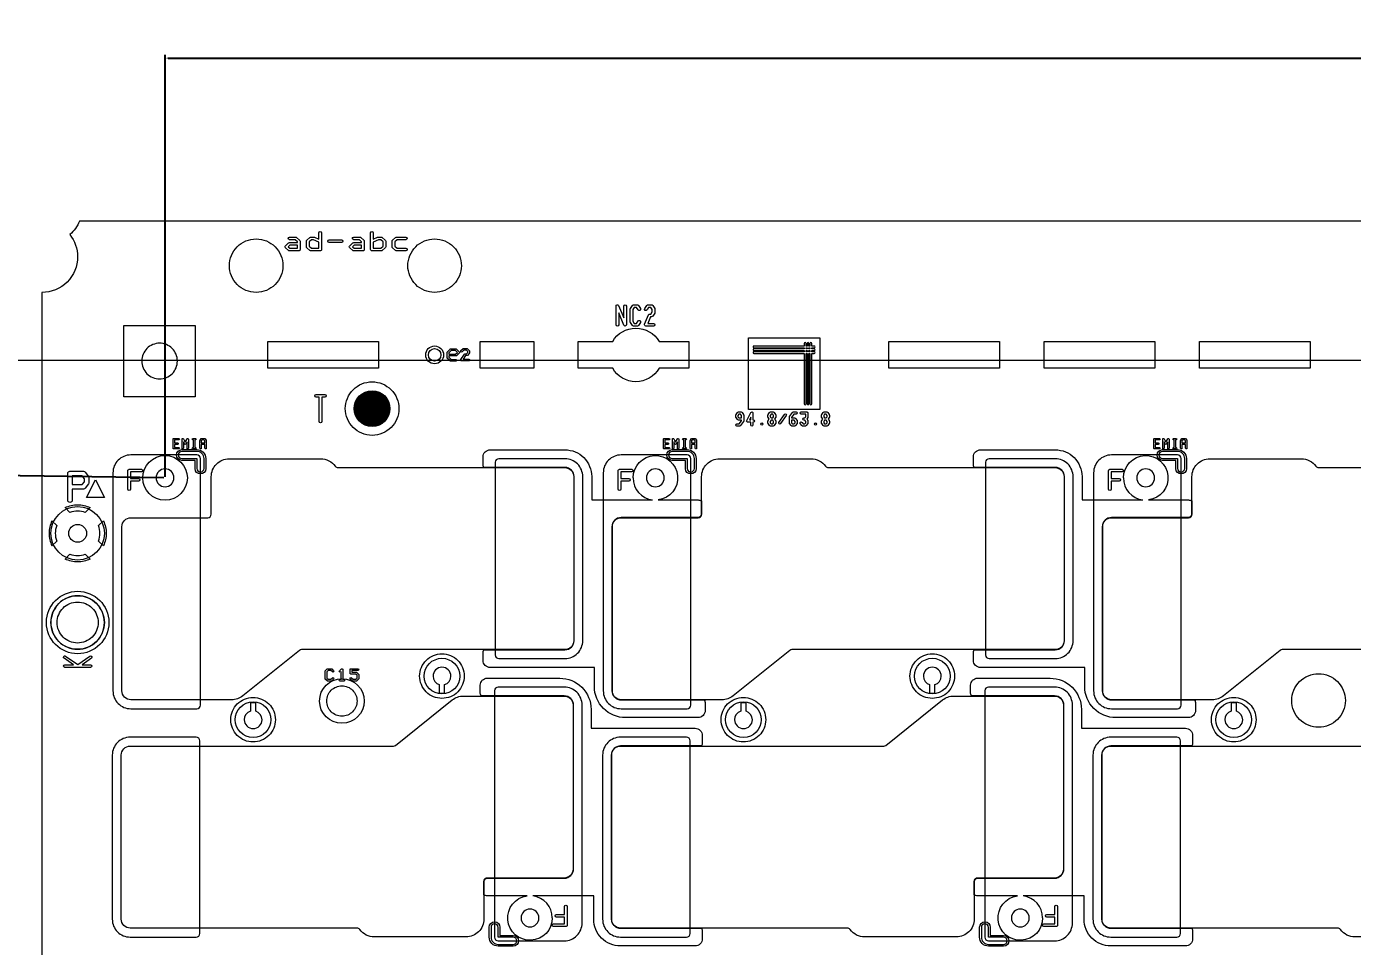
# Model space of a CAD drawing. Extents: x 2541 to 3941, y 2348 to 3338.
# Drawn here: x 2709.7 to 2783.9, y 3074.4 to 3125.9 of the extents above; entities that cross this region are included whole.
import ezdxf

# ---------------------------------------------------------------- set-up
doc = ezdxf.new("R2010")
doc.units = 0
doc.layers.get('0').update_dxf_attribs({"lineweight": 0})
doc.layers.get('Defpoints').update_dxf_attribs({"lineweight": 0})
doc.layers.add('EMI-T', color=6, linetype='Continuous', lineweight=0)
doc.layers.add('尺寸線', color=3, linetype='Continuous', lineweight=0)
doc.layers.add('t_layer0', color=1, linetype='Continuous')
doc.styles.get("Standard").update_dxf_attribs({"font": 'simplex.shx', "height": 2.7})
doc.dimstyles.get("Standard").update_dxf_attribs({"dimtxt": 6, "dimasz": 0.18, "dimexe": 0.18, "dimexo": 0.0625, "dimgap": 0.09, "dimtad": 0, "dimtih": 1, "dimtoh": 1, "dimdec": 4, "dimzin": 0, "dimdsep": 46, "dimtxsty": 'Standard', "dimcen": 0.09, "dimadec": 0, "dimazin": 0, "dimtfac": 1, "dimtdec": 4, "dimtofl": 0, "dimtmove": 0, "dimatfit": 3, "dimfxl": 0, "dimtolj": 1, "dimtzin": 0, "dimarcsym": 0})

# ---------------------------------------------------------------- blocks, each defined once
blk = doc.blocks.new('PAD_R1')
at = {"const_width": 0.5}
blk.add_lwpolyline([(0.25, 0, 1), (-0.25, 0, 1)], format="xyb", close=True, dxfattribs=at)
blk = doc.blocks.new('*D34')
at = {"layer": 'Defpoints', "color": 0, "linetype": 'Continuous'}
for p in [(2688.35, 3101.014), (2717.414, 3100.624), (2712.612, 2742.594)]:
    blk.add_point(p, dxfattribs=at)
at = {"layer": '尺寸線', "color": 0, "linetype": 'Continuous', "lineweight": -2}
for p, q in [((2688.348, 3100.834), (2685.968, 2923.439)), ((2717.352, 3100.625), (2688.17, 3101.016)), ((2683.55, 2743.164), (2685.93, 2920.559)), ((2712.549, 2742.595), (2683.368, 2742.986))]:
    blk.add_line(p, q, dxfattribs=at)
at = {"layer": '尺寸線', "color": 0, "linetype": 'Continuous'}
for points in [[(2688.378, 3100.833), (2688.318, 3100.834), (2688.35, 3101.014)], [(2683.52, 2743.164), (2683.58, 2743.163), (2683.548, 2742.984)]]:
    blk.add_solid(points, dxfattribs=at)
at = {"layer": '尺寸線', "color": 0, "linetype": 'Continuous', "insert": (2685.949, 2921.999), "char_height": 2.7, "attachment_point": 5}
blk.add_mtext('\\A1;358.0624', dxfattribs=at)
blk = doc.blocks.new('*D35')
at = {"layer": 'Defpoints', "color": 0, "linetype": 'Continuous'}
for p in [(2937.174, 3124.15), (2717.414, 3100.624), (2937.174, 3100.624)]:
    blk.add_point(p, dxfattribs=at)
at = {"layer": '尺寸線', "color": 0, "linetype": 'Continuous', "lineweight": -2}
for p, q in [((2717.414, 3100.686), (2717.414, 3124.33)), ((2717.594, 3124.15), (2818.204, 3124.15)), ((2936.994, 3124.15), (2836.384, 3124.15)), ((2937.174, 3100.686), (2937.174, 3124.33))]:
    blk.add_line(p, q, dxfattribs=at)
at = {"layer": '尺寸線', "color": 0, "linetype": 'Continuous'}
for points in [[(2717.594, 3124.18), (2717.594, 3124.12), (2717.414, 3124.15)], [(2936.994, 3124.12), (2936.994, 3124.18), (2937.174, 3124.15)]]:
    blk.add_solid(points, dxfattribs=at)
at = {"layer": '尺寸線', "color": 0, "linetype": 'Continuous', "insert": (2827.294, 3124.15), "char_height": 2.7, "attachment_point": 5}
blk.add_mtext('\\A1;219.7600', dxfattribs=at)

msp = doc.modelspace()

# ---------------------------------------------------------------- linework, layer by layer
for p, q in [((2750.23046, 3104.01703), (2750.1517, 3103.86827)), ((2719.0453, 3102.2417), (2718.97577, 3102.2417)), ((2746.5153, 3102.2417), (2746.44577, 3102.2417)), ((2773.9853, 3102.2417), (2773.91577, 3102.2417)), ((2713.01672, 3099.5146), (2713.51672, 3100.5146)), ((2713.51672, 3100.5146), (2714.01672, 3099.5146)), ((2714.01672, 3099.5146), (2713.01672, 3099.5146)), ((2713.95669, 3096.81709), (2713.6901, 3097.08368)), ((2712.28115, 3090.15057), (2711.75923, 3090.51052))]:
    msp.add_line(p, q)
at = {"linetype": 'Continuous'}
for points in [[(2859.72466, 3110.3846), (2859.72466, 3108.2646), (2859.86672, 3108.2646), (2859.86672, 3106.7646), (2853.66672, 3106.7646), (2853.66672, 3107.72034), (2851.16672, 3107.72034), (2851.16672, 3106.7646), (2844.96672, 3106.7646), (2844.96672, 3107.72034), (2842.46672, 3107.72034), (2842.46672, 3106.7646), (2836.26672, 3106.7646), (2836.26672, 3107.6146), (2834.01672, 3107.6146), (2834.01672, 3115.0146), (2712.62077, 3115.0146, -0.117594), (2712.08276, 3114.25859, -0.169419), (2712.51672, 3113.0146, -0.414214), (2710.51672, 3111.0146), (2710.51672, 3065.50792)], [(2724.15694, 3113.51888, -0.443818), (2724.15694, 3113.63011), (2724.33053, 3113.78717, -0.187203), (2724.3811, 3113.80678), (2724.82762, 3113.80678), (2724.82762, 3113.85579), (2724.69989, 3113.97135), (2724.3811, 3113.97135, -1), (2724.3811, 3114.12135), (2724.72878, 3114.12135, -0.187191), (2724.77936, 3114.10174), (2724.95268, 3113.94492, -0.213178), (2724.97762, 3113.88907), (2724.97762, 3113.73178)], [(2726.02762, 3114.00531), (2726.02762, 3114.36092, -1), (2726.17762, 3114.36092), (2726.17762, 3113.41721, -0.414241), (2726.10262, 3113.34221), (2725.5811, 3113.34221, -0.187191), (2725.53053, 3113.36183), (2725.3572, 3113.51865, -0.213178), (2725.33226, 3113.5745)], [(2725.33226, 3113.5745), (2725.33226, 3113.88907, -0.213189), (2725.3572, 3113.94492), (2725.53053, 3114.10174, -0.187203), (2725.5811, 3114.12135), (2725.75494, 3114.12135, -0.107692), (2725.78612, 3114.11456), (2726.02762, 3114.00531)], [(2727.75694, 3113.51888, -0.443818), (2727.75694, 3113.63011), (2727.93053, 3113.78717, -0.187203), (2727.9811, 3113.80678), (2728.42762, 3113.80678), (2728.42762, 3113.85579), (2728.29989, 3113.97135), (2727.9811, 3113.97135, -1), (2727.9811, 3114.12135), (2728.32878, 3114.12135, -0.187191), (2728.37936, 3114.10174), (2728.55268, 3113.94492, -0.213178), (2728.57762, 3113.88907), (2728.57762, 3113.73178)], [(2728.93226, 3113.41721), (2728.93226, 3114.36092, -1), (2729.08226, 3114.36092), (2729.08226, 3114.00531)], [(2729.08226, 3114.00531), (2729.32376, 3114.11456, -0.107672), (2729.35494, 3114.12135), (2729.52878, 3114.12135, -0.187191), (2729.57936, 3114.10174), (2729.75268, 3113.94492, -0.213178), (2729.77762, 3113.88907), (2729.77762, 3113.5745, -0.213189), (2729.75268, 3113.51865), (2729.57936, 3113.36183, -0.187203), (2729.52878, 3113.34221), (2729.00726, 3113.34221, -0.414241), (2728.93226, 3113.41721)], [(2724.97762, 3113.73178), (2724.97762, 3113.41721, -0.414241), (2724.90262, 3113.34221), (2724.3811, 3113.34221, -0.187191), (2724.33053, 3113.36183), (2724.15694, 3113.51888)], [(2728.57762, 3113.73178), (2728.57762, 3113.41721, -0.414241), (2728.50262, 3113.34221), (2727.9811, 3113.34221, -0.187191), (2727.93053, 3113.36183), (2727.75694, 3113.51888)], [(2742.67748, 3109.20553), (2742.67748, 3110.24858, -0.822081), (2742.82187, 3110.27705), (2743.10795, 3109.58386)], [(2743.10795, 3109.58386), (2743.10795, 3110.24858, -1), (2743.25795, 3110.24858), (2743.25795, 3109.20553, -0.822081), (2743.11356, 3109.17706), (2742.82748, 3109.87025)], [(2744.28321, 3109.23428), (2744.49833, 3109.75553, -0.304277), (2744.56772, 3109.80206), (2744.63355, 3109.80206), (2744.70795, 3109.92224), (2744.70795, 3110.0534), (2744.63355, 3110.17358), (2744.50188, 3110.17358), (2744.41625, 3110.03526, -1), (2744.28871, 3110.11422), (2744.39633, 3110.28806, -0.260808), (2744.46039, 3110.32358), (2744.67504, 3110.32358, -0.260808), (2744.7391, 3110.28806), (2744.84672, 3110.11422, -0.140528), (2744.85795, 3110.07445), (2744.85795, 3109.90119, -0.140528), (2744.84672, 3109.86142), (2744.7391, 3109.68758, -0.260808), (2744.67504, 3109.65206), (2744.6179, 3109.65206), (2744.46457, 3109.28053)], [(2742.82748, 3109.87025), (2742.82748, 3109.20553, -1), (2742.67748, 3109.20553)], [(2744.46457, 3109.28053), (2744.78295, 3109.28053, -1), (2744.78295, 3109.13053), (2744.35248, 3109.13053, -0.534761), (2744.28321, 3109.23428)], [(2733.98651, 3107.25361), (2734.18514, 3107.55155, -0.251022), (2734.22676, 3107.57385), (2734.30539, 3107.57385), (2734.37544, 3107.6439), (2734.37544, 3107.70181), (2734.30539, 3107.77186), (2734.14814, 3107.77186), (2734.06344, 3107.68717, -1), (2733.99273, 3107.75788), (2734.09192, 3107.85706, -0.200121), (2734.12743, 3107.87186), (2734.3261, 3107.87186, -0.200121), (2734.36161, 3107.85706), (2734.46064, 3107.75803, -0.200121), (2734.47544, 3107.72252), (2734.47544, 3107.62319, -0.200121), (2734.46064, 3107.58768), (2734.36161, 3107.48865, -0.200121), (2734.3261, 3107.47385), (2734.25352, 3107.47385), (2734.12151, 3107.27584)], [(2734.12151, 3107.27584), (2734.42544, 3107.27584, -1), (2734.42544, 3107.17584), (2734.02809, 3107.17584, -0.599326), (2733.98651, 3107.25361)], [(2749.39205, 3104.03343), (2749.39205, 3104.14602, -0.156474), (2749.40324, 3104.18091), (2749.4823, 3104.29291, -0.245285), (2749.53152, 3104.3186), (2749.69046, 3104.3186, -0.245298), (2749.73968, 3104.29291), (2749.81874, 3104.18091, -0.156461), (2749.82993, 3104.14602), (2749.82993, 3103.92085)], [(2749.82993, 3103.92085), (2749.82993, 3103.80827, -0.156474), (2749.81874, 3103.77338), (2749.66021, 3103.54879, -0.245285), (2749.61099, 3103.5231), (2749.45205, 3103.5231, -1), (2749.45205, 3103.6431), (2749.5799, 3103.6431), (2749.70993, 3103.82731), (2749.70993, 3103.86085), (2749.53152, 3103.86085, -0.245298), (2749.4823, 3103.88654), (2749.40324, 3103.99854, -0.156461), (2749.39205, 3104.03343)], [(2718.36623, 3102.2817), (2718.36623, 3102.79791, -0.782664), (2718.44145, 3102.81722), (2718.5453, 3102.62435)], [(2718.44623, 3102.63959), (2718.44623, 3102.2817, -1), (2718.36623, 3102.2817)], [(2718.64438, 3102.63959), (2718.58052, 3102.52101, -0.597324), (2718.51008, 3102.52101), (2718.44623, 3102.63959)], [(2718.5453, 3102.62435), (2718.64916, 3102.81722, -0.782665), (2718.72438, 3102.79791), (2718.72438, 3102.2817, -1), (2718.64438, 3102.2817), (2718.64438, 3102.63959)], [(2718.97577, 3102.2417, -1), (2718.97577, 3102.3217), (2719.0053, 3102.3217), (2719.0053, 3102.75825), (2718.97577, 3102.75825, -1), (2718.97577, 3102.83825), (2719.0453, 3102.83825), (2719.11484, 3102.83825, -1), (2719.11484, 3102.75825), (2719.0853, 3102.75825), (2719.0853, 3102.3217), (2719.11484, 3102.3217, -1), (2719.11484, 3102.2417), (2719.0453, 3102.2417)], [(2719.36623, 3102.2817), (2719.36623, 3102.53997), (2719.36623, 3102.71216, -0.173189), (2719.37527, 3102.73748), (2719.4445, 3102.8232, -0.228301), (2719.47577, 3102.83825), (2719.61484, 3102.83825, -0.228253), (2719.64611, 3102.8232), (2719.71534, 3102.73748, -0.173127), (2719.72438, 3102.71216), (2719.72438, 3102.53997)], [(2719.72438, 3102.53997), (2719.72438, 3102.2817, -1), (2719.64438, 3102.2817), (2719.64438, 3102.49997), (2719.44623, 3102.49997), (2719.44623, 3102.2817, -1), (2719.36623, 3102.2817)], [(2735.2303, 3090.3946), (2735.2303, 3090.7946, -0.124386), (2735.27831, 3090.9846), (2739.8152, 3090.9846, 0.414365), (2740.32507, 3091.49473), (2740.32507, 3100.6946, 0.414366), (2739.8152, 3101.20473), (2735.27831, 3101.20473, -0.124392), (2735.2303, 3101.39473), (2735.2303, 3101.79473, -0.414218), (2735.6303, 3102.19473), (2739.8152, 3102.19473, -0.414364), (2741.31507, 3100.69409), (2741.31507, 3099.38473), (2744.7203, 3099.38473)], [(2745.83623, 3102.2817), (2745.83623, 3102.79791, -0.782664), (2745.91145, 3102.81722), (2746.0153, 3102.62435)], [(2745.91623, 3102.63959), (2745.91623, 3102.2817, -1), (2745.83623, 3102.2817)], [(2746.11438, 3102.63959), (2746.05052, 3102.52101, -0.597324), (2745.98008, 3102.52101), (2745.91623, 3102.63959)], [(2746.0153, 3102.62435), (2746.11916, 3102.81722, -0.782665), (2746.19438, 3102.79791), (2746.19438, 3102.2817, -1), (2746.11438, 3102.2817), (2746.11438, 3102.63959)], [(2746.44577, 3102.2417, -1), (2746.44577, 3102.3217), (2746.4753, 3102.3217), (2746.4753, 3102.75825), (2746.44577, 3102.75825, -1), (2746.44577, 3102.83825), (2746.5153, 3102.83825), (2746.58484, 3102.83825, -1), (2746.58484, 3102.75825), (2746.5553, 3102.75825), (2746.5553, 3102.3217), (2746.58484, 3102.3217, -1), (2746.58484, 3102.2417), (2746.5153, 3102.2417)], [(2746.83623, 3102.2817), (2746.83623, 3102.53997), (2746.83623, 3102.71216, -0.173189), (2746.84527, 3102.73748), (2746.9145, 3102.8232, -0.228301), (2746.94577, 3102.83825), (2747.08484, 3102.83825, -0.228253), (2747.11611, 3102.8232), (2747.18534, 3102.73748, -0.173127), (2747.19438, 3102.71216), (2747.19438, 3102.53997)], [(2747.19438, 3102.53997), (2747.19438, 3102.2817, -1), (2747.11438, 3102.2817), (2747.11438, 3102.49997), (2746.91623, 3102.49997), (2746.91623, 3102.2817, -1), (2746.83623, 3102.2817)], [(2762.7003, 3090.3946), (2762.7003, 3090.7946, -0.124386), (2762.74831, 3090.9846), (2767.2852, 3090.9846, 0.414365), (2767.79507, 3091.49473), (2767.79507, 3100.6946, 0.414366), (2767.2852, 3101.20473), (2762.74831, 3101.20473, -0.124392), (2762.7003, 3101.39473), (2762.7003, 3101.79473, -0.414218), (2763.1003, 3102.19473), (2767.2852, 3102.19473, -0.414364), (2768.78507, 3100.69409), (2768.78507, 3099.38473), (2772.1903, 3099.38473)], [(2773.30623, 3102.2817), (2773.30623, 3102.79791, -0.782664), (2773.38145, 3102.81722), (2773.4853, 3102.62435)], [(2773.38623, 3102.63959), (2773.38623, 3102.2817, -1), (2773.30623, 3102.2817)], [(2773.58438, 3102.63959), (2773.52052, 3102.52101, -0.597324), (2773.45008, 3102.52101), (2773.38623, 3102.63959)], [(2773.4853, 3102.62435), (2773.58916, 3102.81722, -0.782665), (2773.66438, 3102.79791), (2773.66438, 3102.2817, -1), (2773.58438, 3102.2817), (2773.58438, 3102.63959)], [(2773.91577, 3102.2417, -1), (2773.91577, 3102.3217), (2773.9453, 3102.3217), (2773.9453, 3102.75825), (2773.91577, 3102.75825, -1), (2773.91577, 3102.83825), (2773.9853, 3102.83825), (2774.05484, 3102.83825, -1), (2774.05484, 3102.75825), (2774.0253, 3102.75825), (2774.0253, 3102.3217), (2774.05484, 3102.3217, -1), (2774.05484, 3102.2417), (2773.9853, 3102.2417)], [(2774.30623, 3102.2817), (2774.30623, 3102.53997), (2774.30623, 3102.71216, -0.173189), (2774.31527, 3102.73748), (2774.3845, 3102.8232, -0.228301), (2774.41577, 3102.83825), (2774.55484, 3102.83825, -0.228253), (2774.58611, 3102.8232), (2774.65534, 3102.73748, -0.173127), (2774.66438, 3102.71216), (2774.66438, 3102.53997)], [(2774.66438, 3102.53997), (2774.66438, 3102.2817, -1), (2774.58438, 3102.2817), (2774.58438, 3102.49997), (2774.38623, 3102.49997), (2774.38623, 3102.2817, -1), (2774.30623, 3102.2817)], [(2743.63437, 3100.62391, -2.205962), (2745.04845, 3099.38473), (2747.27218, 3099.38473, -0.124388), (2747.46218, 3099.33672), (2747.46218, 3098.58473, -0.414224), (2747.27218, 3098.39473), (2742.9652, 3098.39473, 0.414218), (2742.45508, 3097.8846), (2742.45508, 3088.68472, 0.414217), (2742.9652, 3088.1746), (2747.62418, 3088.1746, -0.124388), (2747.67218, 3087.9846), (2747.67218, 3087.5846, -0.414218), (2747.27218, 3087.1846), (2743.21508, 3087.1846, -0.414215), (2741.46508, 3088.9346), (2741.46508, 3089.9946), (2735.6303, 3089.9946, -0.414218), (2735.2303, 3090.3946)], [(2771.10437, 3100.62391, -2.205962), (2772.51845, 3099.38473), (2774.74218, 3099.38473, -0.124388), (2774.93218, 3099.33672), (2774.93218, 3098.58473, -0.414224), (2774.74218, 3098.39473), (2770.4352, 3098.39473, 0.414218), (2769.92508, 3097.8846), (2769.92508, 3088.68472, 0.414217), (2770.4352, 3088.1746), (2775.09418, 3088.1746, -0.124388), (2775.14218, 3087.9846), (2775.14218, 3087.5846, -0.414218), (2774.74218, 3087.1846), (2770.68508, 3087.1846, -0.414215), (2768.93508, 3088.9346), (2768.93508, 3089.9946), (2763.1003, 3089.9946, -0.414218), (2762.7003, 3090.3946)], [(2711.81922, 3098.95456, -0.113254), (2712.51672, 3099.1146, -0.113254), (2713.21423, 3098.95456)], [(2713.21423, 3098.95456), (2712.94764, 3098.68797, 0.088223), (2712.51672, 3098.7646, 0.088221), (2712.08581, 3098.68797), (2711.81922, 3098.95456)], [(2711.07676, 3098.2121), (2711.34335, 3097.94551, 0.088223), (2711.26672, 3097.5146, 0.088221), (2711.34335, 3097.08368), (2711.07676, 3096.81709)], [(2713.6901, 3097.08368, 0.088223), (2713.76672, 3097.5146, 0.088221), (2713.6901, 3097.94551), (2713.95669, 3098.2121)], [(2713.95669, 3098.2121, -0.113254), (2714.11672, 3097.5146, -0.113254), (2713.95669, 3096.81709)], [(2711.81922, 3096.07463), (2712.08581, 3096.34122, 0.088223), (2712.51672, 3096.2646, 0.088221), (2712.94764, 3096.34122), (2713.21423, 3096.07463)], [(2713.21423, 3096.07463, -0.113255), (2712.51672, 3095.9146, -0.113253), (2711.81922, 3096.07463)], [(2711.75923, 3090.51052, -1), (2711.84439, 3090.634), (2712.52201, 3090.16668), (2713.19962, 3090.634, -1), (2713.28478, 3090.51052), (2712.76286, 3090.15057)], [(2712.76286, 3090.15057), (2713.2422, 3090.15057, -1), (2713.2422, 3090.00057), (2711.80181, 3090.00057, -1), (2711.80181, 3090.15057), (2712.28115, 3090.15057)], [(2727.2759, 3089.75708), (2727.26192, 3089.7431, -1), (2727.19121, 3089.81381)], [(2727.3259, 3089.23176), (2727.22656, 3089.23176, -1), (2727.22656, 3089.33176), (2727.2759, 3089.33176), (2727.2759, 3089.75708)], [(2727.19121, 3089.81381), (2727.29039, 3089.91299, -0.669786), (2727.3759, 3089.87779), (2727.3759, 3089.33176), (2727.42524, 3089.33176, -1), (2727.42524, 3089.23176), (2727.3259, 3089.23176)], [(2735.07127, 3088.5946), (2735.07127, 3088.9946, -0.414218), (2735.47127, 3089.3946), (2739.52837, 3089.3946, -0.414215), (2741.27837, 3087.6446), (2741.27837, 3086.5846), (2747.11314, 3086.5846, -0.414218), (2747.51314, 3086.1846), (2747.51314, 3085.7846, -0.124388), (2747.46514, 3085.5946), (2742.92825, 3085.5946, 0.414365), (2742.41838, 3085.08447), (2742.41838, 3075.8846, 0.414366), (2742.92825, 3075.37446), (2747.46514, 3075.37446, -0.124388), (2747.51314, 3075.18446), (2747.51314, 3074.78446, -0.414218), (2747.11314, 3074.38446), (2742.92825, 3074.38446, -0.414364), (2741.42838, 3075.8851), (2741.42838, 3077.19447), (2738.02315, 3077.19447)], [(2762.54127, 3088.5946), (2762.54127, 3088.9946, -0.414218), (2762.94127, 3089.3946), (2766.99837, 3089.3946, -0.414215), (2768.74837, 3087.6446), (2768.74837, 3086.5846), (2774.58314, 3086.5846, -0.414218), (2774.98314, 3086.1846), (2774.98314, 3085.7846, -0.124388), (2774.93514, 3085.5946), (2770.39825, 3085.5946, 0.414365), (2769.88838, 3085.08447), (2769.88838, 3075.8846, 0.414366), (2770.39825, 3075.37446), (2774.93514, 3075.37446, -0.124388), (2774.98314, 3075.18446), (2774.98314, 3074.78446, -0.414218), (2774.58314, 3074.38446), (2770.39825, 3074.38446, -0.414364), (2768.89838, 3075.8851), (2768.89838, 3077.19447), (2765.49315, 3077.19447)], [(2739.10907, 3075.95528, -2.205962), (2737.695, 3077.19447), (2735.47127, 3077.19447, -0.124386), (2735.28127, 3077.24247), (2735.28127, 3077.99447, -0.414224), (2735.47127, 3078.18447), (2739.77824, 3078.18447, 0.414218), (2740.28837, 3078.69459), (2740.28837, 3087.89447, 0.414217), (2739.77824, 3088.4046), (2735.11927, 3088.4046, -0.124392), (2735.07127, 3088.5946)], [(2766.57907, 3075.95528, -2.205962), (2765.165, 3077.19447), (2762.94127, 3077.19447, -0.124386), (2762.75127, 3077.24247), (2762.75127, 3077.99447, -0.414224), (2762.94127, 3078.18447), (2767.24824, 3078.18447, 0.414218), (2767.75837, 3078.69459), (2767.75837, 3087.89447, 0.414217), (2767.24824, 3088.4046), (2762.58927, 3088.4046, -0.124392), (2762.54127, 3088.5946)], [(2739.17075, 3075.4758, -1), (2739.17075, 3075.6258), (2739.79112, 3075.6258), (2739.79112, 3075.99732), (2739.3446, 3075.99732, -1), (2739.3446, 3076.14732), (2739.79112, 3076.14732), (2739.79112, 3076.59385, -1), (2739.94112, 3076.59385), (2739.94112, 3076.07232)], [(2766.64075, 3075.4758, -1), (2766.64075, 3075.6258), (2767.26112, 3075.6258), (2767.26112, 3075.99732), (2766.8146, 3075.99732, -1), (2766.8146, 3076.14732), (2767.26112, 3076.14732), (2767.26112, 3076.59385, -1), (2767.41112, 3076.59385), (2767.41112, 3076.07232)], [(2739.94112, 3076.07232), (2739.94112, 3075.5508, -0.414241), (2739.86612, 3075.4758), (2739.17075, 3075.4758)], [(2767.41112, 3076.07232), (2767.41112, 3075.5508, -0.414241), (2767.33612, 3075.4758), (2766.64075, 3075.4758)]]:
    msp.add_lwpolyline(points, format="xyb", dxfattribs=at)
for points in [[(2721.01672, 3112.5146, -0.414215), (2722.51672, 3114.0146, -0.414215), (2724.01672, 3112.5146, -0.414215), (2722.51672, 3111.0146, -0.414215)], [(2730.13226, 3113.5745), (2730.13226, 3113.88907, -0.213189), (2730.1572, 3113.94492), (2730.33053, 3114.10174, -0.187203), (2730.3811, 3114.12135), (2730.90262, 3114.12135, -1), (2730.90262, 3113.97135), (2730.40999, 3113.97135), (2730.28226, 3113.85579), (2730.28226, 3113.60778), (2730.40999, 3113.49221), (2730.90262, 3113.49221, -1), (2730.90262, 3113.34221), (2730.3811, 3113.34221, -0.187191), (2730.33053, 3113.36183), (2730.1572, 3113.51865, -0.213178)], [(2731.01672, 3112.5146, -0.414215), (2732.51672, 3114.0146, -0.414215), (2734.01672, 3112.5146, -0.414215), (2732.51672, 3111.0146, -0.414215)], [(2726.60726, 3113.81407, -1), (2726.60726, 3113.96407), (2727.30262, 3113.96407, -1), (2727.30262, 3113.81407)], [(2743.47748, 3109.37967), (2743.47748, 3110.07445, -0.140528), (2743.48871, 3110.11422), (2743.59633, 3110.28806, -0.260808), (2743.66039, 3110.32358), (2743.87504, 3110.32358, -0.260808), (2743.9391, 3110.28806), (2744.04672, 3110.11422, -1), (2743.91918, 3110.03526), (2743.83355, 3110.17358), (2743.70188, 3110.17358), (2743.62748, 3110.0534), (2743.62748, 3109.40071), (2743.70188, 3109.28053), (2743.83355, 3109.28053), (2743.91918, 3109.41885, -1), (2744.04672, 3109.3399), (2743.9391, 3109.16606, -0.260808), (2743.87504, 3109.13053), (2743.66039, 3109.13053, -0.260808), (2743.59633, 3109.16606), (2743.48871, 3109.3399, -0.140528)], [(2740.56672, 3106.7646), (2740.56672, 3108.2646), (2742.49119, 3108.2646, -0.26795), (2743.79023, 3109.0146, -0.267951), (2745.08926, 3108.2646), (2746.76672, 3108.2646), (2746.76672, 3106.7646), (2745.08926, 3106.7646, -0.26795), (2743.79023, 3106.0146, -0.267951), (2742.49119, 3106.7646)], [(2716.10526, 3107.16843, 0.414216), (2717.10526, 3106.16843, 0.414216), (2718.10526, 3107.16843, 0.414216), (2717.10526, 3108.16843, 0.414216)], [(2750.40135, 3107.59851), (2753.22785, 3107.59851), (2753.22785, 3104.772, 1), (2753.32264, 3104.772), (2753.32264, 3107.59851), (2753.38645, 3107.59851), (2753.38645, 3104.772, 1), (2753.48124, 3104.772), (2753.48124, 3107.59851), (2753.54505, 3107.59851), (2753.54505, 3104.772, 1), (2753.63984, 3104.772), (2753.63984, 3107.59851), (2753.78635, 3107.59851, 1), (2753.78635, 3107.6933), (2753.63984, 3107.6933), (2753.63984, 3107.75711), (2753.78635, 3107.75711, 1), (2753.78635, 3107.8519), (2753.63984, 3107.8519), (2753.63984, 3107.91571), (2753.78635, 3107.91571, 1), (2753.78635, 3108.0105), (2753.63984, 3108.0105), (2753.63984, 3108.157, 1), (2753.54505, 3108.157), (2753.54505, 3108.0105), (2753.48124, 3108.0105), (2753.48124, 3108.157, 1), (2753.38645, 3108.157), (2753.38645, 3108.0105), (2753.32264, 3108.0105), (2753.32264, 3108.157, 1), (2753.22785, 3108.157), (2753.22785, 3108.0105), (2750.40135, 3108.0105, 1), (2750.40135, 3107.91571), (2753.22785, 3107.91571), (2753.22785, 3107.8519), (2750.40135, 3107.8519, 1), (2750.40135, 3107.75711), (2753.22785, 3107.75711), (2753.22785, 3107.6933), (2750.40135, 3107.6933, 1)], [(2733.2153, 3107.35796), (2733.2153, 3107.50697), (2733.2153, 3107.65597, -0.200121), (2733.2301, 3107.69148), (2733.3788, 3107.84018, -0.200121), (2733.41431, 3107.85498), (2733.71232, 3107.85498, -0.200121), (2733.74783, 3107.84018), (2733.89668, 3107.69133, -0.414249), (2733.89668, 3107.62062), (2733.74783, 3107.47177, -0.200121), (2733.71232, 3107.45697), (2733.3153, 3107.45697), (2733.3153, 3107.37867), (2733.43502, 3107.25895), (2733.71232, 3107.25895, -1), (2733.71232, 3107.15895), (2733.41431, 3107.15895, -0.200121), (2733.3788, 3107.17375), (2733.2301, 3107.32245, -0.200121)], [(2727.51311, 3104.50501, -0.414215), (2729.01311, 3106.00501, -0.414215), (2730.51311, 3104.50501, -0.414215), (2729.01311, 3103.00501, -0.414215)], [(2725.87409, 3105.14492, -1), (2725.87409, 3105.29492), (2726.12243, 3105.29492), (2726.37078, 3105.29492, -1), (2726.37078, 3105.14492), (2726.19743, 3105.14492), (2726.19743, 3103.77953, -1), (2726.04743, 3103.77953), (2726.04743, 3105.14492)], [(2749.99909, 3103.83646), (2750.23737, 3104.28655, -0.782967), (2750.35046, 3104.2586), (2750.35046, 3103.86827), (2750.36993, 3103.86827, -1), (2750.36993, 3103.74827), (2750.35046, 3103.74827), (2750.35046, 3103.5831, -1), (2750.23046, 3103.5831), (2750.23046, 3103.74827), (2750.05205, 3103.74827, -0.565968)], [(2751.19205, 3103.69569), (2751.19205, 3103.80827, -0.156474), (2751.20324, 3103.84316), (2751.25808, 3103.92085), (2751.20324, 3103.99854, -0.156461), (2751.19205, 3104.03343), (2751.19205, 3104.14602, -0.156474), (2751.20324, 3104.18091), (2751.2823, 3104.29291, -0.245285), (2751.33152, 3104.3186), (2751.49046, 3104.3186, -0.245298), (2751.53968, 3104.29291), (2751.61874, 3104.18091, -0.156461), (2751.62993, 3104.14602), (2751.62993, 3104.03343, -0.156474), (2751.61874, 3103.99854), (2751.5639, 3103.92085), (2751.61874, 3103.84316, -0.156461), (2751.62993, 3103.80827), (2751.62993, 3103.69569, -0.156474), (2751.61874, 3103.6608), (2751.53968, 3103.54879, -0.245285), (2751.49046, 3103.5231), (2751.33152, 3103.5231, -0.245298), (2751.2823, 3103.54879), (2751.20324, 3103.6608, -0.156461)], [(2751.80303, 3103.73029), (2752.12091, 3104.18062, -1), (2752.21895, 3104.11142), (2751.90107, 3103.66109, -1)], [(2752.39205, 3103.69569), (2752.39205, 3103.92085), (2752.39205, 3104.03343, -0.156474), (2752.40324, 3104.06832), (2752.56177, 3104.29291, -0.245285), (2752.61099, 3104.3186), (2752.76993, 3104.3186, -1), (2752.76993, 3104.1986), (2752.64208, 3104.1986), (2752.51205, 3104.01439), (2752.51205, 3103.98085), (2752.69046, 3103.98085, -0.245298), (2752.73968, 3103.95516), (2752.81874, 3103.84316, -0.156461), (2752.82993, 3103.80827), (2752.82993, 3103.69569, -0.156474), (2752.81874, 3103.6608), (2752.73968, 3103.54879, -0.245285), (2752.69046, 3103.5231), (2752.53152, 3103.5231, -0.245298), (2752.4823, 3103.54879), (2752.40324, 3103.6608, -0.156461)], [(2753.00303, 3103.66109, -1), (2753.10107, 3103.73029), (2753.16261, 3103.6431), (2753.25937, 3103.6431), (2753.30993, 3103.71473), (2753.30993, 3103.78923), (2753.25937, 3103.86085), (2753.21099, 3103.86085, -1), (2753.21099, 3103.98085), (2753.25937, 3103.98085), (2753.30993, 3104.05248), (2753.30993, 3104.1986), (2753.05205, 3104.1986, -1), (2753.05205, 3104.3186), (2753.36993, 3104.3186, -0.414245), (2753.42993, 3104.2586), (2753.42993, 3104.03343, -0.156474), (2753.41874, 3103.99854), (2753.3639, 3103.92085), (2753.41874, 3103.84316, -0.156461), (2753.42993, 3103.80827), (2753.42993, 3103.69569, -0.156474), (2753.41874, 3103.6608), (2753.33968, 3103.54879, -0.245285), (2753.29046, 3103.5231), (2753.13152, 3103.5231, -0.245298), (2753.0823, 3103.54879)], [(2754.19205, 3103.69569), (2754.19205, 3103.80827, -0.156474), (2754.20324, 3103.84316), (2754.25808, 3103.92085), (2754.20324, 3103.99854, -0.156461), (2754.19205, 3104.03343), (2754.19205, 3104.14602, -0.156474), (2754.20324, 3104.18091), (2754.2823, 3104.29291, -0.245285), (2754.33152, 3104.3186), (2754.49046, 3104.3186, -0.245298), (2754.53968, 3104.29291), (2754.61874, 3104.18091, -0.156461), (2754.62993, 3104.14602), (2754.62993, 3104.03343, -0.156474), (2754.61874, 3103.99854), (2754.5639, 3103.92085), (2754.61874, 3103.84316, -0.156461), (2754.62993, 3103.80827), (2754.62993, 3103.69569, -0.156474), (2754.61874, 3103.6608), (2754.53968, 3103.54879, -0.245285), (2754.49046, 3103.5231), (2754.33152, 3103.5231, -0.245298), (2754.2823, 3103.54879), (2754.20324, 3103.6608, -0.156461)], [(2717.86623, 3102.2817), (2717.86623, 3102.53997), (2717.86623, 3102.79825, -0.414265), (2717.90623, 3102.83825), (2718.18438, 3102.83825, -1), (2718.18438, 3102.75825), (2717.94623, 3102.75825), (2717.94623, 3102.57997), (2718.11484, 3102.57997, -1), (2718.11484, 3102.49997), (2717.94623, 3102.49997), (2717.94623, 3102.3217), (2718.18438, 3102.3217, -1), (2718.18438, 3102.2417), (2717.90623, 3102.2417, -0.414265)], [(2718.35244, 3101.60531, -1), (2718.35244, 3102.20531), (2719.19715, 3102.20531, -0.414217), (2719.69715, 3101.70531), (2719.69715, 3101.14231, -1), (2719.09715, 3101.14231), (2719.09715, 3101.60531)], [(2718.35244, 3101.70531), (2719.19715, 3101.70531), (2719.19715, 3101.15124, 1), (2719.59715, 3101.15124), (2719.59715, 3101.70531, 0.414218), (2719.19715, 3102.10531), (2718.35244, 3102.10531, 1)], [(2745.33623, 3102.2817), (2745.33623, 3102.53997), (2745.33623, 3102.79825, -0.414265), (2745.37623, 3102.83825), (2745.65438, 3102.83825, -1), (2745.65438, 3102.75825), (2745.41623, 3102.75825), (2745.41623, 3102.57997), (2745.58484, 3102.57997, -1), (2745.58484, 3102.49997), (2745.41623, 3102.49997), (2745.41623, 3102.3217), (2745.65438, 3102.3217, -1), (2745.65438, 3102.2417), (2745.37623, 3102.2417, -0.414265)], [(2745.82244, 3101.60531, -1), (2745.82244, 3102.20531), (2746.66715, 3102.20531, -0.414217), (2747.16715, 3101.70531), (2747.16715, 3101.14231, -1), (2746.56715, 3101.14231), (2746.56715, 3101.60531)], [(2745.82244, 3101.70531), (2746.66715, 3101.70531), (2746.66715, 3101.15124, 1), (2747.06715, 3101.15124), (2747.06715, 3101.70531, 0.414218), (2746.66715, 3102.10531), (2745.82244, 3102.10531, 1)], [(2772.80623, 3102.2817), (2772.80623, 3102.53997), (2772.80623, 3102.79825, -0.414265), (2772.84623, 3102.83825), (2773.12438, 3102.83825, -1), (2773.12438, 3102.75825), (2772.88623, 3102.75825), (2772.88623, 3102.57997), (2773.05484, 3102.57997, -1), (2773.05484, 3102.49997), (2772.88623, 3102.49997), (2772.88623, 3102.3217), (2773.12438, 3102.3217, -1), (2773.12438, 3102.2417), (2772.84623, 3102.2417, -0.414265)], [(2773.29244, 3101.60531, -1), (2773.29244, 3102.20531), (2774.13715, 3102.20531, -0.414217), (2774.63715, 3101.70531), (2774.63715, 3101.14231, -1), (2774.03715, 3101.14231), (2774.03715, 3101.60531)], [(2773.29244, 3101.70531), (2774.13715, 3101.70531), (2774.13715, 3101.15124, 1), (2774.53715, 3101.15124), (2774.53715, 3101.70531, 0.414218), (2774.13715, 3102.10531), (2773.29244, 3102.10531, 1)], [(2714.99508, 3088.68472), (2714.99508, 3097.8846, -0.414219), (2715.4952, 3098.38473), (2719.80218, 3098.38473, 0.414223), (2720.00218, 3098.58473), (2720.00218, 3100.68952, -0.414215), (2721.00218, 3101.68952), (2726.13907, 3101.68952, -0.24029), (2726.94871, 3101.27692, 0.240069), (2727.11015, 3101.19473), (2739.8152, 3101.19473, -0.414366), (2740.31507, 3100.6946), (2740.31507, 3091.49472, -0.414365), (2739.8152, 3090.9946), (2725.06567, 3090.9946, 0.170771), (2724.94046, 3090.95056), (2721.76951, 3088.40481, -0.170765), (2721.14341, 3088.1846), (2715.4952, 3088.1846, -0.414218)], [(2742.46508, 3088.68472), (2742.46508, 3097.8846, -0.414219), (2742.9652, 3098.38473), (2747.27218, 3098.38473, 0.414223), (2747.47218, 3098.58473), (2747.47218, 3100.68952, -0.414215), (2748.47218, 3101.68952), (2753.60907, 3101.68952, -0.24029), (2754.41871, 3101.27692, 0.240069), (2754.58015, 3101.19473), (2767.2852, 3101.19473, -0.414366), (2767.78507, 3100.6946), (2767.78507, 3091.49472, -0.414365), (2767.2852, 3090.9946), (2752.53567, 3090.9946, 0.170771), (2752.41046, 3090.95056), (2749.23951, 3088.40481, -0.170765), (2748.61341, 3088.1846), (2742.9652, 3088.1846, -0.414218)], [(2769.93508, 3088.68472), (2769.93508, 3097.8846, -0.414219), (2770.4352, 3098.38473), (2774.74218, 3098.38473, 0.414223), (2774.94218, 3098.58473), (2774.94218, 3100.68952, -0.414215), (2775.94218, 3101.68952), (2781.07907, 3101.68952, -0.24029), (2781.88871, 3101.27692, 0.240069), (2782.05015, 3101.19473), (2794.7552, 3101.19473, -0.414366), (2795.25507, 3100.6946), (2795.25507, 3091.49472, -0.414365), (2794.7552, 3090.9946), (2780.00567, 3090.9946, 0.170771), (2779.88046, 3090.95056), (2776.70951, 3088.40481, -0.170765), (2776.08341, 3088.1846), (2770.4352, 3088.1846, -0.414218)], [(2711.96098, 3099.36779), (2711.96098, 3100.11709), (2711.96098, 3100.86639, -0.414226), (2712.08598, 3100.99139), (2712.83782, 3100.99139, -0.235848), (2712.93775, 3100.94148), (2713.12536, 3100.69303, -0.163746), (2713.15078, 3100.61747), (2713.15078, 3100.36601, -0.163734), (2713.12536, 3100.29045), (2712.93775, 3100.042, -0.23584), (2712.83782, 3099.99209), (2712.21098, 3099.99209), (2712.21098, 3099.36779, -1)], [(2715.33233, 3099.98535), (2715.33233, 3100.50687), (2715.33233, 3101.0284, -0.414241), (2715.40733, 3101.1034), (2716.10269, 3101.1034, -1), (2716.10269, 3100.9534), (2715.48233, 3100.9534), (2715.48233, 3100.58187), (2715.92885, 3100.58187, -1), (2715.92885, 3100.43187), (2715.48233, 3100.43187), (2715.48233, 3099.98535, -1)], [(2716.91437, 3100.62391, 0.414217), (2717.41437, 3100.12391, 0.414217), (2717.91437, 3100.62391, 0.414217), (2717.41437, 3101.12391, 0.414217)], [(2742.80233, 3099.98535), (2742.80233, 3100.50687), (2742.80233, 3101.0284, -0.414241), (2742.87733, 3101.1034), (2743.57269, 3101.1034, -1), (2743.57269, 3100.9534), (2742.95233, 3100.9534), (2742.95233, 3100.58187), (2743.39885, 3100.58187, -1), (2743.39885, 3100.43187), (2742.95233, 3100.43187), (2742.95233, 3099.98535, -1)], [(2744.38437, 3100.62391, 0.414217), (2744.88437, 3100.12391, 0.414217), (2745.38437, 3100.62391, 0.414217), (2744.88437, 3101.12391, 0.414217)], [(2770.27233, 3099.98535), (2770.27233, 3100.50687), (2770.27233, 3101.0284, -0.414241), (2770.34733, 3101.1034), (2771.04269, 3101.1034, -1), (2771.04269, 3100.9534), (2770.42233, 3100.9534), (2770.42233, 3100.58187), (2770.86885, 3100.58187, -1), (2770.86885, 3100.43187), (2770.42233, 3100.43187), (2770.42233, 3099.98535, -1)], [(2771.85437, 3100.62391, 0.414217), (2772.35437, 3100.12391, 0.414217), (2772.85437, 3100.62391, 0.414217), (2772.35437, 3101.12391, 0.414217)], [(2712.01672, 3097.5146, -0.414217), (2712.51672, 3098.0146, -0.414217), (2713.01672, 3097.5146, -0.414217), (2712.51672, 3097.0146, -0.414217)], [(2711.01672, 3092.5146, 0.414215), (2712.51672, 3091.0146, 0.414215), (2714.01672, 3092.5146, 0.414215), (2712.51672, 3094.0146, 0.414215)], [(2711.36672, 3092.5146, -0.414215), (2712.51672, 3093.6646, -0.414215), (2713.66672, 3092.5146, -0.414215), (2712.51672, 3091.3646, -0.414215)], [(2731.67699, 3089.51071, -0.414215), (2732.92699, 3090.76071, -0.414215), (2734.17699, 3089.51071, -0.414215), (2732.92699, 3088.26071, -0.414215)], [(2759.14699, 3089.51071, -0.414215), (2760.39699, 3090.76071, -0.414215), (2761.64699, 3089.51071, -0.414215), (2760.39699, 3088.26071, -0.414215)], [(2726.37723, 3089.3811), (2726.37723, 3089.77845, -0.200121), (2726.39203, 3089.81396), (2726.49105, 3089.91299, -0.200121), (2726.52656, 3089.92779), (2726.72524, 3089.92779, -0.200121), (2726.76075, 3089.91299), (2726.85993, 3089.81381, -1), (2726.78922, 3089.7431), (2726.70453, 3089.82779), (2726.54727, 3089.82779), (2726.47723, 3089.75774), (2726.47723, 3089.40181), (2726.54727, 3089.33176), (2726.70453, 3089.33176), (2726.78922, 3089.41646, -1), (2726.85993, 3089.34575), (2726.76075, 3089.24656, -0.200121), (2726.72524, 3089.23176), (2726.52656, 3089.23176, -0.200121), (2726.49105, 3089.24656), (2726.39203, 3089.34559, -0.200121)], [(2727.77723, 3089.67911), (2727.77723, 3089.87779, -0.414253), (2727.82723, 3089.92779), (2728.22458, 3089.92779, -1), (2728.22458, 3089.82779), (2727.87723, 3089.82779), (2727.87723, 3089.72911), (2728.12524, 3089.72911, -0.200121), (2728.16075, 3089.71431), (2728.25978, 3089.61529, -0.200121), (2728.27458, 3089.57978), (2728.27458, 3089.3811, -0.200121), (2728.25978, 3089.34559), (2728.16075, 3089.24656, -0.200121), (2728.12524, 3089.23176), (2727.92656, 3089.23176, -0.200121), (2727.89105, 3089.24656), (2727.79187, 3089.34575, -1), (2727.86258, 3089.41646), (2727.94727, 3089.33176), (2728.10453, 3089.33176), (2728.17458, 3089.40181), (2728.17458, 3089.55907), (2728.10453, 3089.62911), (2727.82723, 3089.62911, -0.414253)], [(2732.42699, 3089.51071, 0.327542), (2732.77699, 3089.03374), (2732.77699, 3088.55957), (2733.07699, 3088.55957), (2733.07699, 3089.03374, 0.327544), (2733.42699, 3089.51071, 0.414217), (2732.92699, 3090.01071, 0.414217)], [(2759.89699, 3089.51071, 0.327542), (2760.24699, 3089.03374), (2760.24699, 3088.55957), (2760.54699, 3088.55957), (2760.54699, 3089.03374, 0.327544), (2760.89699, 3089.51071, 0.414217), (2760.39699, 3090.01071, 0.414217)], [(2780.53823, 3088.14015, -0.414215), (2782.03823, 3089.64015, -0.414215), (2783.53823, 3088.14015, -0.414215), (2782.03823, 3086.64015, -0.414215)], [(2726.47065, 3088.11512, -0.414215), (2727.32065, 3088.96512, -0.414215), (2728.17065, 3088.11512, -0.414215), (2727.32065, 3087.26512, -0.414215)], [(2714.95838, 3075.88459), (2714.95838, 3085.08447, -0.414365), (2715.45825, 3085.5846), (2730.20778, 3085.5846, 0.170771), (2730.33299, 3085.62863), (2733.50394, 3088.17438, -0.170765), (2734.13004, 3088.3946), (2739.77824, 3088.3946, -0.414218), (2740.27837, 3087.89447), (2740.27837, 3078.69459, -0.414219), (2739.77824, 3078.19447), (2735.47127, 3078.19447, 0.414223), (2735.27127, 3077.99447), (2735.27127, 3075.88967, -0.414215), (2734.27127, 3074.88967), (2729.13437, 3074.88967, -0.24029), (2728.32474, 3075.30227, 0.240069), (2728.1633, 3075.38446), (2715.45825, 3075.38446, -0.414366)], [(2721.09646, 3087.06848, -0.414215), (2722.34646, 3088.31848, -0.414215), (2723.59646, 3087.06848, -0.414215), (2722.34646, 3085.81848, -0.414215)], [(2721.84646, 3087.06848, 0.414217), (2722.34646, 3086.56848, 0.414217), (2722.84646, 3087.06848, 0.327542), (2722.49646, 3087.54545), (2722.49646, 3088.01962), (2722.19646, 3088.01962), (2722.19646, 3087.54545, 0.327544)], [(2742.42838, 3075.88459), (2742.42838, 3085.08447, -0.414365), (2742.92825, 3085.5846), (2757.67778, 3085.5846, 0.170771), (2757.80299, 3085.62863), (2760.97394, 3088.17438, -0.170765), (2761.60004, 3088.3946), (2767.24824, 3088.3946, -0.414218), (2767.74837, 3087.89447), (2767.74837, 3078.69459, -0.414219), (2767.24824, 3078.19447), (2762.94127, 3078.19447, 0.414223), (2762.74127, 3077.99447), (2762.74127, 3075.88967, -0.414215), (2761.74127, 3074.88967), (2756.60437, 3074.88967, -0.24029), (2755.79474, 3075.30227, 0.240069), (2755.6333, 3075.38446), (2742.92825, 3075.38446, -0.414366)], [(2748.56646, 3087.06848, -0.414215), (2749.81646, 3088.31848, -0.414215), (2751.06646, 3087.06848, -0.414215), (2749.81646, 3085.81848, -0.414215)], [(2749.31646, 3087.06848, 0.414217), (2749.81646, 3086.56848, 0.414217), (2750.31646, 3087.06848, 0.327542), (2749.96646, 3087.54545), (2749.96646, 3088.01962), (2749.66646, 3088.01962), (2749.66646, 3087.54545, 0.327544)], [(2769.89838, 3075.88459), (2769.89838, 3085.08447, -0.414365), (2770.39825, 3085.5846), (2785.14778, 3085.5846, 0.170771), (2785.27299, 3085.62863), (2788.44394, 3088.17438, -0.170765), (2789.07004, 3088.3946), (2794.71824, 3088.3946, -0.414218), (2795.21837, 3087.89447), (2795.21837, 3078.69459, -0.414219), (2794.71824, 3078.19447), (2790.41127, 3078.19447, 0.414223), (2790.21127, 3077.99447), (2790.21127, 3075.88967, -0.414215), (2789.21127, 3074.88967), (2784.07437, 3074.88967, -0.24029), (2783.26474, 3075.30227, 0.240069), (2783.1033, 3075.38446), (2770.39825, 3075.38446, -0.414366)], [(2776.03646, 3087.06848, -0.414215), (2777.28646, 3088.31848, -0.414215), (2778.53646, 3087.06848, -0.414215), (2777.28646, 3085.81848, -0.414215)], [(2776.78646, 3087.06848, 0.414217), (2777.28646, 3086.56848, 0.414217), (2777.78646, 3087.06848, 0.327542), (2777.43646, 3087.54545), (2777.43646, 3088.01962), (2777.13646, 3088.01962), (2777.13646, 3087.54545, 0.327544)], [(2737.35907, 3075.95528, 0.414217), (2737.85907, 3075.45528, 0.414217), (2738.35907, 3075.95528, 0.414217), (2737.85907, 3076.45528, 0.414217)], [(2764.82907, 3075.95528, 0.414217), (2765.32907, 3075.45528, 0.414217), (2765.82907, 3075.95528, 0.414217), (2765.32907, 3076.45528, 0.414217)], [(2735.57629, 3074.87388), (2735.57629, 3075.43689, -1), (2736.17629, 3075.43689), (2736.17629, 3074.97388), (2736.92101, 3074.97388, -1), (2736.92101, 3074.37388), (2736.07629, 3074.37388, -0.414217)], [(2735.67629, 3074.87388, 0.414218), (2736.07629, 3074.47388), (2736.92101, 3074.47388, 1), (2736.92101, 3074.87388), (2736.07629, 3074.87388), (2736.07629, 3075.42796, 1), (2735.67629, 3075.42796)], [(2763.04629, 3074.87388), (2763.04629, 3075.43689, -1), (2763.64629, 3075.43689), (2763.64629, 3074.97388), (2764.39101, 3074.97388, -1), (2764.39101, 3074.37388), (2763.54629, 3074.37388, -0.414217)], [(2763.14629, 3074.87388, 0.414218), (2763.54629, 3074.47388), (2764.39101, 3074.47388, 1), (2764.39101, 3074.87388), (2763.54629, 3074.87388), (2763.54629, 3075.42796, 1), (2763.14629, 3075.42796)]]:
    msp.add_lwpolyline(points, format="xyb", close=True, dxfattribs=at)
for points in [[(2724.31905, 3113.5745), (2724.40999, 3113.49221), (2724.82762, 3113.49221), (2724.82762, 3113.65678), (2724.40999, 3113.65678)], [(2725.48226, 3113.60778), (2725.60999, 3113.49221), (2726.02762, 3113.49221), (2726.02762, 3113.84068), (2725.73877, 3113.97135), (2725.60999, 3113.97135), (2725.48226, 3113.85579)], [(2727.91905, 3113.5745), (2728.00999, 3113.49221), (2728.42762, 3113.49221), (2728.42762, 3113.65678), (2728.00999, 3113.65678)], [(2729.08226, 3113.49221), (2729.49989, 3113.49221), (2729.62762, 3113.60778), (2729.62762, 3113.85579), (2729.49989, 3113.97135), (2729.37112, 3113.97135), (2729.08226, 3113.84068)], [(2715.10526, 3105.16843), (2715.10526, 3109.16843), (2719.10526, 3109.16843), (2719.10526, 3105.16843)], [(2723.16672, 3106.7646), (2723.16672, 3108.2646), (2729.36672, 3108.2646), (2729.36672, 3106.7646)], [(2735.07413, 3106.7646), (2735.07413, 3108.2646), (2738.06672, 3108.2646), (2738.06672, 3106.7646)], [(2750.09205, 3104.4631), (2750.09205, 3108.4631), (2754.09205, 3108.4631), (2754.09205, 3104.4631)], [(2757.96672, 3106.7646), (2757.96672, 3108.2646), (2764.16672, 3108.2646), (2764.16672, 3106.7646)], [(2766.66672, 3106.7646), (2766.66672, 3108.2646), (2772.86672, 3108.2646), (2772.86672, 3106.7646)], [(2775.36672, 3106.7646), (2775.36672, 3108.2646), (2781.56672, 3108.2646), (2781.56672, 3106.7646)], [(2733.3153, 3107.55697), (2733.69161, 3107.55697), (2733.79062, 3107.65597), (2733.69161, 3107.75498), (2733.43502, 3107.75498), (2733.3153, 3107.63526)], [(2753.32264, 3107.8519), (2753.32264, 3107.91571), (2753.38645, 3107.91571), (2753.38645, 3107.8519)], [(2753.32264, 3107.6933), (2753.32264, 3107.75711), (2753.38645, 3107.75711), (2753.38645, 3107.6933)], [(2753.48124, 3107.8519), (2753.48124, 3107.91571), (2753.54505, 3107.91571), (2753.54505, 3107.8519)], [(2753.48124, 3107.6933), (2753.48124, 3107.75711), (2753.54505, 3107.75711), (2753.54505, 3107.6933)], [(2749.51205, 3104.05248), (2749.56261, 3103.98085), (2749.70993, 3103.98085), (2749.70993, 3104.12697), (2749.65937, 3104.1986), (2749.56261, 3104.1986), (2749.51205, 3104.12697)], [(2751.31205, 3104.05248), (2751.36261, 3103.98085), (2751.45937, 3103.98085), (2751.50993, 3104.05248), (2751.50993, 3104.12697), (2751.45937, 3104.1986), (2751.36261, 3104.1986), (2751.31205, 3104.12697)], [(2751.31205, 3103.71473), (2751.36261, 3103.6431), (2751.45937, 3103.6431), (2751.50993, 3103.71473), (2751.50993, 3103.78923), (2751.45937, 3103.86085), (2751.36261, 3103.86085), (2751.31205, 3103.78923)], [(2752.51205, 3103.71473), (2752.56261, 3103.6431), (2752.65937, 3103.6431), (2752.70993, 3103.71473), (2752.70993, 3103.78923), (2752.65937, 3103.86085), (2752.51205, 3103.86085)], [(2754.31205, 3104.05248), (2754.36261, 3103.98085), (2754.45937, 3103.98085), (2754.50993, 3104.05248), (2754.50993, 3104.12697), (2754.45937, 3104.1986), (2754.36261, 3104.1986), (2754.31205, 3104.12697)], [(2754.31205, 3103.71473), (2754.36261, 3103.6431), (2754.45937, 3103.6431), (2754.50993, 3103.71473), (2754.50993, 3103.78923), (2754.45937, 3103.86085), (2754.36261, 3103.86085), (2754.31205, 3103.78923)], [(2719.44623, 3102.57997), (2719.64438, 3102.57997), (2719.64438, 3102.69802), (2719.59573, 3102.75825), (2719.49488, 3102.75825), (2719.44623, 3102.69802)], [(2746.91623, 3102.57997), (2747.11438, 3102.57997), (2747.11438, 3102.69802), (2747.06573, 3102.75825), (2746.96488, 3102.75825), (2746.91623, 3102.69802)], [(2774.38623, 3102.57997), (2774.58438, 3102.57997), (2774.58438, 3102.69802), (2774.53573, 3102.75825), (2774.43488, 3102.75825), (2774.38623, 3102.69802)], [(2712.21098, 3100.24209), (2712.77557, 3100.24209), (2712.90078, 3100.4079), (2712.90078, 3100.57558), (2712.77557, 3100.74139), (2712.21098, 3100.74139)]]:
    msp.add_lwpolyline(points, close=True, dxfattribs=at)
msp.add_lwpolyline([(2750.1517, 3103.86827), (2750.23046, 3103.86827), (2750.23046, 3104.01703)], dxfattribs=at)
for centre, radius in [((2732.51672, 3107.5146), 0.5), ((2732.51672, 3107.5146), 0.35), ((2750.85072, 3103.63939), 0.06), ((2753.85072, 3103.63939), 0.06), ((2717.41437, 3100.62391), 1.25), ((2712.51672, 3092.5146), 1.75)]:
    msp.add_circle(centre, radius)
for centre, radius, start, end in [((2744.88437, 3100.62391), 1.25, 179.999999, 262.45759), ((2772.35437, 3100.62391), 1.25, 179.999999, 262.45759), ((2712.51672, 3097.5146), 1.6, 154.154989, 180.000042), ((2712.51672, 3097.5146), 1.6, 179.999958, 205.845011), ((2737.85907, 3075.95528), 1.25, 359.999999, 82.45759), ((2765.32907, 3075.95528), 1.25, 359.999999, 82.45759)]:
    msp.add_arc(centre, radius, start, end)
at = {"layer": 'EMI-T', "linetype": 'Continuous'}
msp.add_lwpolyline([(2707.71672, 2917.8146), (2707.71672, 3107.2146), (2977.71672, 3107.2146), (2977.71672, 2917.8146)], close=True, dxfattribs=at)
for points in [[(2714.49508, 3088.68472, 0.414215), (2715.4952, 3087.6846), (2719.19715, 3087.6846, 0.414223), (2719.39715, 3087.8846), (2719.39715, 3101.70532, 0.414223), (2719.19715, 3101.90532), (2715.4952, 3101.90532, 0.414215), (2714.49508, 3100.90519)], [(2735.91299, 3090.6946, 0.414223), (2736.11299, 3090.4946), (2739.81519, 3090.4946, 0.414363), (2740.81507, 3091.49498), (2740.81507, 3100.69435, 0.414365), (2739.81519, 3101.69473), (2736.11299, 3101.69473, 0.414223), (2735.91299, 3101.49473)], [(2741.96508, 3088.68472, 0.414215), (2742.9652, 3087.6846), (2746.66715, 3087.6846, 0.414223), (2746.86715, 3087.8846), (2746.86715, 3101.70532, 0.414223), (2746.66715, 3101.90532), (2742.9652, 3101.90532, 0.414215), (2741.96508, 3100.90519)], [(2763.38299, 3090.6946, 0.414223), (2763.58299, 3090.4946), (2767.28519, 3090.4946, 0.414363), (2768.28507, 3091.49498), (2768.28507, 3100.69435, 0.414365), (2767.28519, 3101.69473), (2763.58299, 3101.69473, 0.414223), (2763.38299, 3101.49473)], [(2769.43508, 3088.68472, 0.414215), (2770.4352, 3087.6846), (2774.13715, 3087.6846, 0.414223), (2774.33715, 3087.8846), (2774.33715, 3101.70532, 0.414223), (2774.13715, 3101.90532), (2770.4352, 3101.90532, 0.414215), (2769.43508, 3100.90519)], [(2735.87629, 3074.87388, 0.414223), (2736.07629, 3074.67388), (2739.77824, 3074.67388, 0.414215), (2740.77837, 3075.67401), (2740.77837, 3087.89448, 0.414215), (2739.77824, 3088.8946), (2736.07629, 3088.8946, 0.414223), (2735.87629, 3088.6946)], [(2763.34629, 3074.87388, 0.414223), (2763.54629, 3074.67388), (2767.24824, 3074.67388, 0.414215), (2768.24837, 3075.67401), (2768.24837, 3087.89448, 0.414215), (2767.24824, 3088.8946), (2763.54629, 3088.8946, 0.414223), (2763.34629, 3088.6946)], [(2714.45838, 3075.88485, 0.414365), (2715.45825, 3074.88447), (2719.16045, 3074.88447, 0.414223), (2719.36045, 3075.08447), (2719.36045, 3085.8846, 0.414223), (2719.16045, 3086.0846), (2715.45825, 3086.0846, 0.414363), (2714.45838, 3085.08422)], [(2741.92838, 3075.88485, 0.414365), (2742.92825, 3074.88447), (2746.63045, 3074.88447, 0.414223), (2746.83045, 3075.08447), (2746.83045, 3085.8846, 0.414223), (2746.63045, 3086.0846), (2742.92825, 3086.0846, 0.414363), (2741.92838, 3085.08422)], [(2769.39838, 3075.88485, 0.414365), (2770.39825, 3074.88447), (2774.10045, 3074.88447, 0.414223), (2774.30045, 3075.08447), (2774.30045, 3085.8846, 0.414223), (2774.10045, 3086.0846), (2770.39825, 3086.0846, 0.414363), (2769.39838, 3085.08422)]]:
    msp.add_lwpolyline(points, format="xyb", close=True, dxfattribs=at)
at = {"layer": 'EMI-T'}
for centre, radius in [((2729.01311, 3104.50501), 1), ((2712.51672, 3097.5146), 1.5), ((2712.51672, 3092.5146), 1.5), ((2732.92699, 3089.51072), 1), ((2760.39699, 3089.51072), 1), ((2727.32065, 3088.11512), 1.25), ((2722.34645, 3087.06848), 1), ((2749.81645, 3087.06848), 1), ((2777.28645, 3087.06848), 1)]:
    msp.add_circle(centre, radius, dxfattribs=at)

# ---------------------------------------------------------------- block references
at = {"layer": 't_layer0', "xscale": 2, "yscale": 2}
msp.add_blockref('PAD_R1', (2729.01311, 3104.50501), dxfattribs=at)

# ---------------------------------------------------------------- dimensions: what is measured, and where the dimension line sits
at = {"layer": '尺寸線', "linetype": 'Continuous'}
for p1, p2, distance, picture, middle in [((2717.41438, 3100.62391), (2937.17437, 3100.62392), 23.52596, '*D35', (2827.29437, 3124.14988)), ((2712.61158, 2742.59374), (2717.41437, 3100.62391), 29.06665, '*D34', (2685.94894, 2921.9987))]:
    dim = msp.add_aligned_dim(p1=p1, p2=p2, distance=distance, dimstyle='Standard', dxfattribs=at)
    dim.commit()
    dim.dimension.update_dxf_attribs({"geometry": picture, "text_midpoint": middle})

doc.saveas('drawing.dxf')
